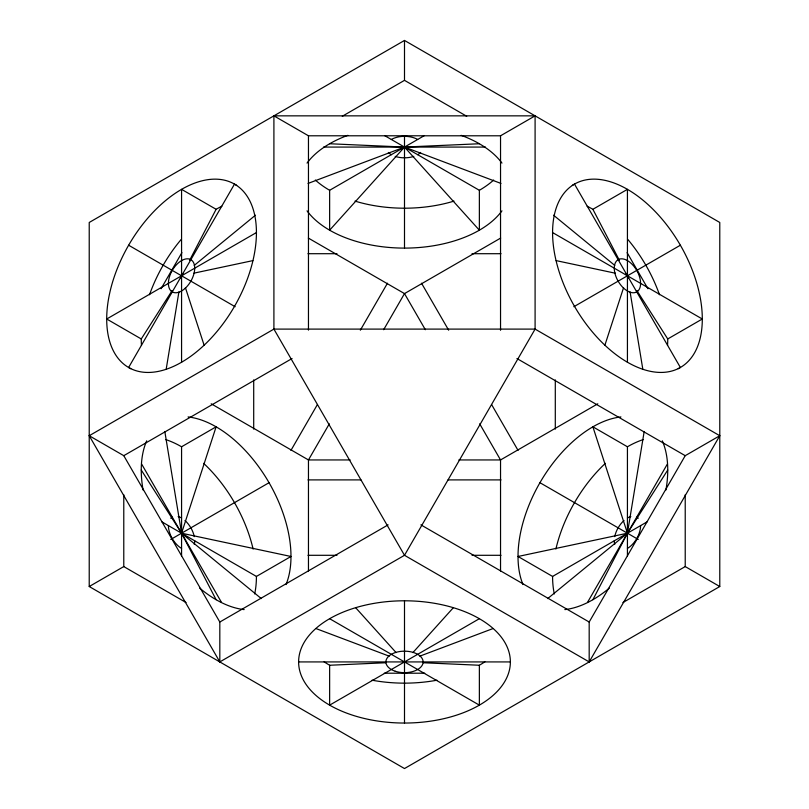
<?xml version="1.0" encoding="UTF-8"?>
<svg xmlns="http://www.w3.org/2000/svg" width="809" height="809" viewBox="0 0 809 809"><rect width="100%" height="100%" fill="white"/><g stroke="black" fill="none" stroke-linecap="round" stroke-linejoin="round"><path stroke-width="1.21" d="M166.25 368.813L178.91 291.918M181.155 278.266L181.57 275.788L183.512 274.19M644.186 431.5L627.43 533.212L592.886 599.702M604.92 345.119L623.557 287.741M189.63 260.276L216.114 209.298A105.868 61.12 -60 0 1 221.858 206.234M161.052 288.752L181.904 252.641M290.947 450.391L317.441 404.5M360.339 330.193L387.471 283.211M329.314 423.835L308.462 459.947L308.462 570.992M383.648 329.718L404.5 293.596L500.67 238.079M587.587 602.23L667.283 464.194M589.185 661.924L589.185 622.03L685.223 455.679L719.777 435.727L535.093 329.101L273.907 329.101L89.223 435.727L219.815 661.924L404.5 555.298L535.093 329.101L535.093 115.849L273.907 115.849L273.907 329.101L404.5 555.298L589.185 661.924L719.777 435.727M141.474 345.453A105.868 61.12 -60 0 1 141.262 338.961L172.165 290.532M667.738 470.039L627.43 533.212L547.723 598.569M412.914 652.58L453.283 607.761M194.2 265.423L255.442 215.214M404.5 40.45L89.223 222.475L89.223 586.525L404.5 768.55L719.777 586.525L719.777 222.475L404.5 40.45L404.5 80.344L466.712 116.263M342.288 116.263L404.5 80.344M256.423 232.567L106.707 319.009L141.262 338.961M479.363 143.749L404.5 147.076L329.637 230.191L329.637 190.297L424.159 135.73M273.907 115.849L308.462 135.791L500.538 135.791L535.093 115.849M572.337 185.352L574.501 184.108L680.369 367.468L678.205 368.722M89.223 435.727L123.777 455.679L292.069 358.518M165.532 439.52A105.868 61.12 60 0 1 181.57 446.77L216.114 426.818L181.57 533.212L216.114 599.702M587.142 206.234A105.868 61.12 60 0 1 592.886 209.298L627.43 189.346L627.43 362.23M89.223 586.525L123.777 566.573L123.777 494.744M170.75 539.451L269.053 482.7M573.854 306.722L680.369 245.228M254.683 593.948A105.868 61.12 60 0 0 256.423 576.433L290.977 556.481L181.57 533.212L141.262 470.039M667.526 345.453A105.868 61.12 60 0 0 667.738 338.961L702.293 319.009L552.577 232.567A105.868 61.12 60 0 1 664.867 222.536A105.868 61.12 60 0 1 664.867 372.261A105.868 61.12 60 0 1 552.577 232.567M219.815 661.924L219.815 622.03L388.108 524.859M597.8 403.792L500.538 459.947L458.834 459.947M479.363 618.703L329.637 705.145L329.637 665.251A105.868 61.12 0 0 1 324.126 661.802M643.468 439.52A105.868 61.12 -60 0 0 627.43 446.77L592.886 426.818L627.43 533.212L518.023 556.481L552.577 576.433L647.089 521.866M622.94 602.543L685.223 566.573L685.223 494.744M308.047 183.431L404.5 147.076L500.953 183.431M419.79 656.16L492.721 628.674M193.857 273.169L252.863 260.619M329.637 665.251L385.782 662.753M323.56 147.076L485.44 147.076M307.966 253.702L336.989 253.702M472.011 253.702L501.034 253.702M350.166 459.947L308.462 459.947L211.2 403.792M307.976 479.899L360.966 479.899M448.034 479.899L501.024 479.899M307.966 555.298L336.989 555.298M472.011 555.298L501.034 555.298M298.632 661.924L510.368 661.924A105.868 61.12 0 0 0 351.561 608.985A105.868 61.12 0 0 0 351.561 714.853A105.868 61.12 0 0 0 510.368 661.924M384.285 673.209L424.715 673.209M329.637 143.749L404.5 147.076L479.363 230.191L479.363 190.297A105.868 61.12 0 0 0 493.662 180.033M423.218 662.753L479.363 665.251A105.868 61.12 0 0 0 484.874 661.802M556.137 260.619L615.143 273.169M316.279 628.674L389.21 656.16M384.841 135.73L479.363 190.297M236.663 185.352L234.499 184.108A105.868 61.12 -60 0 0 109.255 295.164A105.868 61.12 -60 0 0 200.945 348.103A105.868 61.12 -60 0 0 234.499 184.108L128.631 367.468L130.795 368.722M308.33 238.079L404.5 293.596L425.352 329.718M516.931 358.518L685.223 455.679M216.114 209.298L181.57 189.346L181.57 362.23M128.631 245.228L235.146 306.722M539.947 482.7L638.25 539.451M685.223 566.573L719.777 586.525M420.892 524.859L589.185 622.03M161.911 521.866L256.423 576.433M329.637 618.703L479.363 705.145L479.363 665.251M123.777 566.573L186.06 602.543M553.558 215.214L614.8 265.423M625.488 274.19L627.43 275.788L627.845 278.266M261.277 598.569L181.57 533.212L164.814 431.5M355.717 607.761L396.086 652.58M636.835 290.532L667.738 338.961M627.096 252.641L647.948 288.752M421.529 283.211L448.661 330.193M491.559 404.5L518.053 450.391M479.686 423.835L500.538 459.947L500.538 570.992M141.717 464.194L221.413 602.23M123.777 455.679L219.815 622.03M592.886 209.298L619.37 260.276M185.443 287.741L204.08 345.119M630.09 291.918L642.75 368.813M627.43 446.77L627.43 555.904M555.298 379.896L555.298 429.104M500.538 135.791L500.538 330.274M404.5 135.841L404.5 248.1A105.868 61.12 0 0 1 307.046 210.856M404.5 600.804L404.5 723.044M308.462 135.791L308.462 330.123M253.702 379.896L253.702 429.104M181.57 446.77L181.57 555.904M662.298 440.814A105.868 61.12 -60 0 1 665.928 490.021M609.278 588.143A105.868 61.12 -60 0 1 564.844 609.602M522.988 584.583A105.868 61.12 -60 0 1 540.412 481.901A105.868 61.12 -60 0 1 620.928 416.928M554.317 593.948A105.868 61.12 -60 0 1 552.577 576.433M555.894 549.058A105.868 61.12 -60 0 1 605.385 463.335M501.954 210.856A105.868 61.12 0 0 1 404.5 248.1M307.046 163.084A105.868 61.12 0 0 1 347.85 135.336M461.15 135.336A105.868 61.12 0 0 1 501.954 163.084M453.991 201.107A105.868 61.12 0 0 1 355.009 201.107M329.637 190.297A105.868 61.12 0 0 1 315.338 180.033M627.885 239.525A105.868 61.12 60 0 1 659.487 294.739M436.931 680.207A105.868 61.12 0 0 1 372.069 680.207M181.57 548.411A18.617 10.75 60 0 1 168.403 525.607M170.78 518.266A18.617 10.75 60 0 1 172.256 517.093M178.162 516.567A18.617 10.75 60 0 1 181.57 518.013M184.968 520.5A18.617 10.75 60 0 1 194.281 536.62M194.726 540.806A18.617 10.75 60 0 1 194.281 544.487M244.156 609.602A105.868 61.12 60 0 1 199.722 588.143M143.072 490.021A105.868 61.12 60 0 1 146.702 440.814M188.072 416.928A105.868 61.12 60 0 1 268.588 481.901A105.868 61.12 60 0 1 286.012 584.583M203.615 463.335A105.868 61.12 60 0 1 253.106 549.058M636.744 517.093A18.617 10.75 -60 0 1 638.22 518.266M640.597 525.607A18.617 10.75 -60 0 1 627.43 548.411M614.719 544.487A18.617 10.75 -60 0 1 614.274 540.806M614.719 536.62A18.617 10.75 -60 0 1 624.032 520.5M627.43 518.013A18.617 10.75 -60 0 1 630.838 516.567M149.513 294.739A105.868 61.12 -60 0 1 181.115 239.525M420.619 152.456A18.617 10.75 0 0 1 417.666 154.681M413.803 156.39A18.617 10.75 0 0 1 395.197 156.39M391.334 154.681A18.617 10.75 0 0 1 388.381 152.456M391.334 139.482A18.617 10.75 0 0 1 417.666 139.482M614.719 272.38A18.617 10.75 60 0 0 636.744 291.907A18.617 10.75 60 0 0 630.838 263.077A18.617 10.75 60 0 0 614.719 272.38M184.968 288.5A18.617 10.75 -60 0 0 190.873 259.669A18.617 10.75 -60 0 0 168.848 279.196A18.617 10.75 -60 0 0 184.968 288.5M395.197 671.227A18.617 10.75 0 0 0 423.117 661.924A18.617 10.75 0 0 0 395.197 652.61A18.617 10.75 0 0 0 395.197 671.227"/></g></svg>
